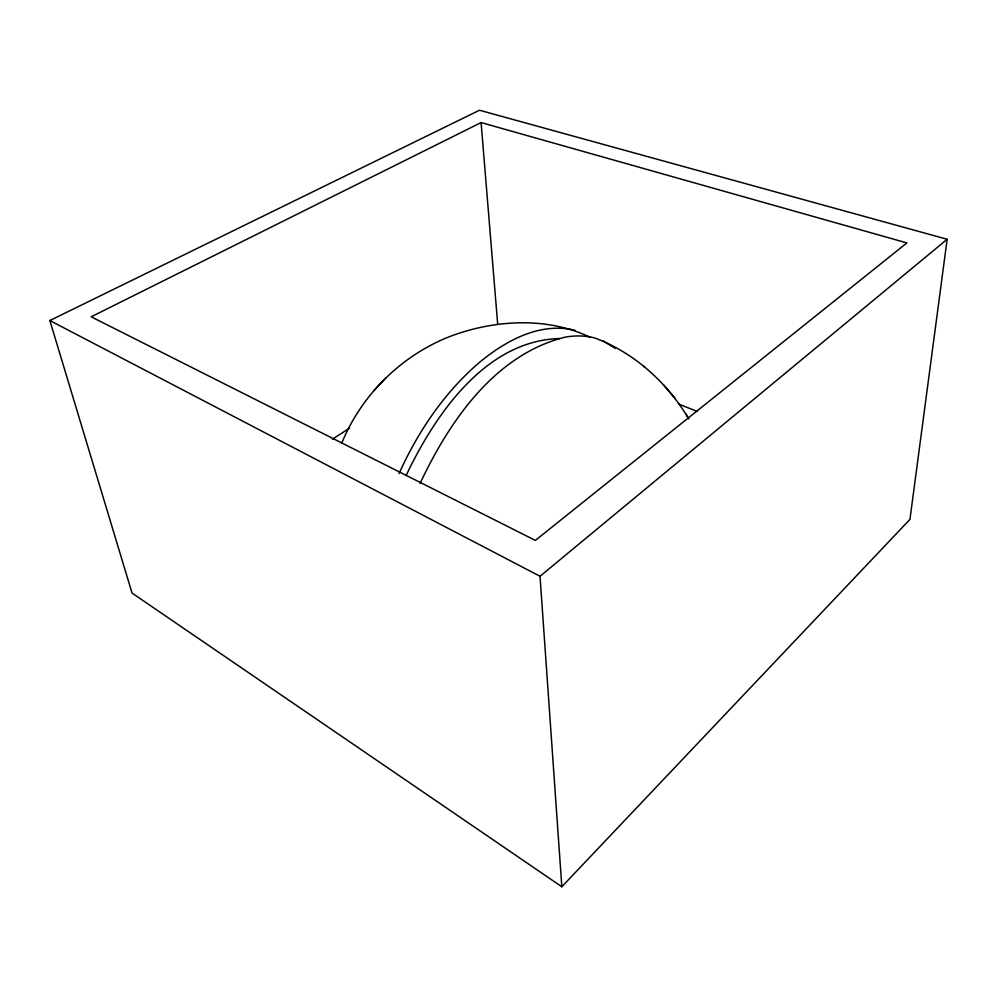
<?xml version="1.0" encoding="UTF-8"?>
<svg xmlns="http://www.w3.org/2000/svg" width="997" height="997" viewBox="0 0 997 997"><rect width="100%" height="100%" fill="white"/><g stroke="black" fill="none" stroke-linecap="round" stroke-linejoin="round"><path stroke-width="1.5" d="M947.15 239.268L909.949 519.375L561.822 886.769L132.04 593.053L49.85 320.536L479.482 110.231L947.15 239.268L540.025 576.266L561.822 886.769M341.672 443.329C361.687 394.064 402.975 353.885 452.862 335.378C496.294 319.688 547.503 316.884 589.813 337.136M420.111 483.383C449.286 421.332 494.811 354.521 565.311 337.123A197.331 105.408 -63.7 0 1 594.748 337.971C634.304 352.689 667.479 382.86 688.802 419.014M406.078 475.557C434.954 414.889 485.489 340.326 559.99 338.519M399.024 473.575C417.793 432.05 443.815 393.217 478.435 363.269C504.681 341.223 539.564 321.707 574.957 330.269M373.738 390.787L385.752 378M332.487 439.116L349.473 428.187M481.09 122.569L91.163 316.797L535.364 540.399L906.884 242.919L481.09 122.569L497.653 323.801M678.683 404.072L697.426 411.524M49.85 320.536L540.025 576.266M603.222 340.962L615.473 348.464M643.688 366.398L644.885 367.307M675.268 398.626L663.416 384.717M688.08 417.805L685.674 413.643"/></g></svg>
